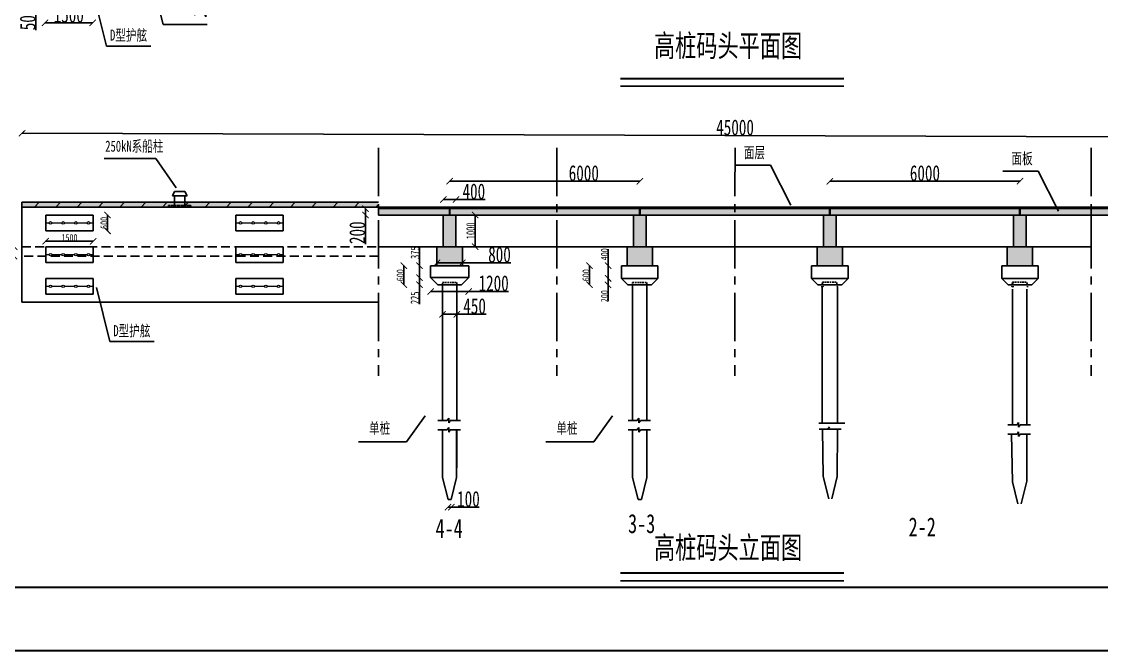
# Model space of a CAD drawing. Header units: millimetres. Extents: x 0 to 85187, y 0 to 59400.
# Drawn here: x 18598 to 52678, y 0 to 19840 of the extents above; entities that cross this region are included whole.
import ezdxf

# ---------------------------------------------------------------- set-up
doc = ezdxf.new("R2010")
doc.units = ezdxf.units.MM
doc.linetypes.add('CENTER2', pattern=[28.575, 19.05, -3.175, 3.175, -3.175])
doc.linetypes.add('DASHED', pattern=[19.05, 12.7, -6.35])
doc.layers.add('内部细线', color=7, linetype='Continuous', lineweight=13)
doc.layers.add('外框线', color=7, linetype='Continuous', lineweight=30)
for name, color, linetype in [('普通线', 7, 'Continuous'), ('标准', 7, 'Continuous'), ('标注', 7, 'Continuous'), ('虚线', 7, 'CENTER2'), ('虚线1', 7, 'DASHED')]:
    doc.layers.add(name, color=color, linetype=linetype)
doc.styles.get("Standard").update_dxf_attribs({"font": 'simfang.ttf', "width": 0.7, "height": 500})
doc.dimstyles.get("Standard").update_dxf_attribs({"dimtxt": 500, "dimasz": 200, "dimexe": 0.18, "dimexo": 0.0625, "dimgap": 1, "dimtad": 1, "dimdec": 0, "dimzin": 0, "dimdsep": 46, "dimtxsty": 'Standard', "dimblk": 'ARCHTICK', "dimcen": 0.09, "dimdle": 1, "dimse1": 1, "dimse2": 1, "dimadec": 0, "dimazin": 0, "dimtfac": 1, "dimtdec": 0, "dimtofl": 0, "dimtmove": 0, "dimatfit": 3, "dimldrblk": 'ARCHTICK', "dimfxl": 1, "dimtolj": 1, "dimtzin": 0, "dimarcsym": 1})
pattern_1 = [(50, (20.67, -2210.72), (546.554, -47.8173), [57.15, -628.65]), (355, (20.7, -2210.7), (-105.7303, 573.1705), [45.72, -502.9218]), (100.4514, (66.2, -2214.7), (440.8237, 525.3533), [48.57, -534.2707]), (46.1842, (20.7, -2058.3), (813.237, -126.127), [85.725, -942.975]), (96.6356, (88.44, -2068.8), (712.212, 742.278), [72.855, -801.407]), (351.1842, (20.7, -2058.3), (712.212, 742.278), [68.58, -754.379]), (21, (96.87, -2096.42), (454.8432, -306.7956), [57.15, -628.65]), (326, (96.9, -2096.4), (185.406, 552.564), [45.72, -502.92]), (71.4514, (134.8, -2122), (640.2493, 245.7683), [48.57, -534.27]), (37.5, (20.67, -2210.72), (9.2658, 253.6651), [0, -496.824, 0, -510.54, 0, -504.825]), (7.5, (20.67, -2210.72), (200.459, 300.5417), [0, -291.084, 0, -485.394, 0, -192.405]), (327.5, (-149.25, -2210.72), (406.7718, -17.18623), [0, -190.5, 0, -594.36, 0, -788.67]), (317.5, (-225.45, -2210.72), (444.3875, 76.2795), [0, -247.65, 0, -394.716, 0, -560.07])]

# ---------------------------------------------------------------- blocks, each defined once
blk = doc.blocks.new('_ArchTick')
at = {"color": 0, "linetype": 'ByBlock', "const_width": 0.15}
blk.add_lwpolyline([(-0.5, -0.5), (0.5, 0.5)], dxfattribs=at)
blk = doc.blocks.new('*D54')
at = {"layer": 'Defpoints', "color": 0, "transparency": 16777216}
for p in [(19337, 20981), (19047, 20481), (19337, 20481)]:
    blk.add_point(p, dxfattribs=at)
at = {"layer": '标准', "color": 0, "lineweight": -2, "transparency": 16777216}
for p, q in [((19047, 20982), (19047, 20481)), ((19047, 20481), (19047, 19567))]:
    blk.add_line(p, q, dxfattribs=at)
at = {"layer": '标准', "color": 0, "lineweight": -2, "transparency": 16777216, "xscale": 200, "yscale": 200, "zscale": 200}
for p, rotation in [((19047, 20981), 90), ((19047, 20481), 270)]:
    blk.add_blockref('_ArchTick', p, dxfattribs=dict(at, rotation=rotation))
at = {"layer": '标准', "color": 0, "transparency": 16777216, "insert": (18793, 19924), "char_height": 500, "attachment_point": 5, "rotation": 90}
blk.add_mtext('\\A1;500', dxfattribs=at)
blk = doc.blocks.new('*D55')
at = {"layer": 'Defpoints', "color": 0, "transparency": 16777216}
for p in [(19337, 20481), (20837, 20481), (20837, 19800)]:
    blk.add_point(p, dxfattribs=at)
at = {"layer": '标准', "color": 0, "lineweight": -2, "transparency": 16777216}
blk.add_line((19336, 19800), (20838, 19800), dxfattribs=at)
at = {"layer": '标准', "color": 0, "lineweight": -2, "transparency": 16777216, "xscale": 200, "yscale": 200, "zscale": 200, "rotation": 180}
blk.add_blockref('_ArchTick', (19337, 19800), dxfattribs=at)
at = {"layer": '标准', "color": 0, "lineweight": -2, "transparency": 16777216, "xscale": 200, "yscale": 200, "zscale": 200}
blk.add_blockref('_ArchTick', (20837, 19800), dxfattribs=at)
at = {"layer": '标准', "color": 0, "transparency": 16777216, "insert": (20087, 20054), "char_height": 500, "attachment_point": 5}
blk.add_mtext('\\A1;1500', dxfattribs=at)
blk = doc.blocks.new('*D73')
at = {"layer": 'Defpoints', "color": 0, "transparency": 16777216}
for p in [(17756, 13988), (18608, 14138), (18608, 13988)]:
    blk.add_point(p, dxfattribs=at)
at = {"layer": '标准', "color": 0, "lineweight": -2, "transparency": 16777216}
for p, q in [((17756, 14138), (17756, 15024)), ((17756, 13988), (17756, 14139))]:
    blk.add_line(p, q, dxfattribs=at)
at = {"layer": '标准', "color": 0, "lineweight": -2, "transparency": 16777216, "xscale": 200, "yscale": 200, "zscale": 200}
for p, rotation in [((17756, 14138), 90), ((17756, 13988), 270)]:
    blk.add_blockref('_ArchTick', p, dxfattribs=dict(at, rotation=rotation))
at = {"layer": '标准', "color": 0, "transparency": 16777216, "insert": (17502, 14681), "char_height": 500, "attachment_point": 5, "rotation": 90}
blk.add_mtext('\\A1;150', dxfattribs=at)
blk = doc.blocks.new('*D74')
at = {"layer": 'Defpoints', "color": 0, "transparency": 16777216}
for p in [(18608, 13988), (17756, 10988), (18608, 10988)]:
    blk.add_point(p, dxfattribs=at)
at = {"layer": '标准', "color": 0, "lineweight": -2, "transparency": 16777216}
blk.add_line((17756, 13989), (17756, 10987), dxfattribs=at)
at = {"layer": '标准', "color": 0, "lineweight": -2, "transparency": 16777216, "xscale": 200, "yscale": 200, "zscale": 200}
for p, rotation in [((17756, 13988), 90), ((17756, 10988), 270)]:
    blk.add_blockref('_ArchTick', p, dxfattribs=dict(at, rotation=rotation))
at = {"layer": '标准', "color": 0, "transparency": 16777216, "insert": (17502, 12488), "char_height": 500, "attachment_point": 5, "rotation": 90}
blk.add_mtext('\\A1;3000', dxfattribs=at)
blk = doc.blocks.new('*D75')
at = {"layer": 'Defpoints', "color": 0, "transparency": 16777216}
for p in [(18608, 12738), (18362, 12438), (18608, 12438)]:
    blk.add_point(p, dxfattribs=at)
at = {"layer": '标准', "color": 0, "lineweight": -2, "transparency": 16777216}
for p, q in [((18362, 12739), (18362, 12438)), ((18362, 12438), (18362, 11524))]:
    blk.add_line(p, q, dxfattribs=at)
at = {"layer": '标准', "color": 0, "lineweight": -2, "transparency": 16777216, "xscale": 200, "yscale": 200, "zscale": 200}
for p, rotation in [((18362, 12738), 90), ((18362, 12438), 270)]:
    blk.add_blockref('_ArchTick', p, dxfattribs=dict(at, rotation=rotation))
at = {"layer": '标准', "color": 0, "transparency": 16777216, "insert": (18108, 11881), "char_height": 500, "attachment_point": 5, "rotation": 90}
blk.add_mtext('\\A1;300', dxfattribs=at)
blk = doc.blocks.new('*D76')
at = {"layer": 'Defpoints', "color": 0, "transparency": 16777216}
for p in [(19358, 13738), (19358, 13238), (21309, 13238)]:
    blk.add_point(p, dxfattribs=at)
at = {"layer": '标准', "color": 0, "lineweight": -2, "transparency": 16777216}
blk.add_line((21309, 13739), (21309, 13237), dxfattribs=at)
at = {"layer": '标准', "color": 0, "lineweight": -2, "transparency": 16777216, "xscale": 200, "yscale": 200, "zscale": 200}
for p, rotation in [((21309, 13738), 90), ((21309, 13238), 270)]:
    blk.add_blockref('_ArchTick', p, dxfattribs=dict(at, rotation=rotation))
at = {"layer": '标准', "color": 0, "transparency": 16777216, "insert": (21195, 13488), "char_height": 500, "attachment_point": 5, "rotation": 90}
blk.add_mtext('\\A1;{\\H0.44444x;500}', dxfattribs=at)
blk = doc.blocks.new('*D77')
at = {"layer": 'Defpoints', "color": 0, "transparency": 16777216}
for p in [(19358, 13238), (20858, 13238), (20858, 12909)]:
    blk.add_point(p, dxfattribs=at)
at = {"layer": '标准', "color": 0, "lineweight": -2, "transparency": 16777216}
blk.add_line((19357, 12909), (20859, 12909), dxfattribs=at)
at = {"layer": '标准', "color": 0, "lineweight": -2, "transparency": 16777216, "xscale": 200, "yscale": 200, "zscale": 200, "rotation": 180}
blk.add_blockref('_ArchTick', (19358, 12909), dxfattribs=at)
at = {"layer": '标准', "color": 0, "lineweight": -2, "transparency": 16777216, "xscale": 200, "yscale": 200, "zscale": 200}
blk.add_blockref('_ArchTick', (20858, 12909), dxfattribs=at)
at = {"layer": '标准', "color": 0, "transparency": 16777216, "insert": (20108, 13023), "char_height": 500, "attachment_point": 5}
blk.add_mtext('\\A1;{\\H0.44444x;1500}', dxfattribs=at)
blk = doc.blocks.new('*D78')
at = {"layer": 'Defpoints', "color": 0, "transparency": 16777216}
for p in [(38108, 14801), (32108, 13738), (38108, 13738)]:
    blk.add_point(p, dxfattribs=at)
at = {"layer": '标准', "color": 0, "lineweight": -2, "transparency": 16777216}
blk.add_line((32107, 14801), (38109, 14801), dxfattribs=at)
at = {"layer": '标准', "color": 0, "lineweight": -2, "transparency": 16777216, "xscale": 200, "yscale": 200, "zscale": 200, "rotation": 180}
blk.add_blockref('_ArchTick', (32108, 14801), dxfattribs=at)
at = {"layer": '标准', "color": 0, "lineweight": -2, "transparency": 16777216, "xscale": 200, "yscale": 200, "zscale": 200}
blk.add_blockref('_ArchTick', (38108, 14801), dxfattribs=at)
at = {"layer": '标准', "color": 0, "transparency": 16777216, "insert": (36342, 15055), "char_height": 500, "attachment_point": 5}
blk.add_mtext('\\A1;6000', dxfattribs=at)
blk = doc.blocks.new('*D79')
at = {"layer": 'Defpoints', "color": 0, "transparency": 16777216}
for p in [(29448, 13738), (29858, 13938), (29858, 13738)]:
    blk.add_point(p, dxfattribs=at)
at = {"layer": '标准', "color": 0, "lineweight": -2, "transparency": 16777216}
for p, q in [((29448, 13939), (29448, 13738)), ((29448, 13738), (29448, 12820))]:
    blk.add_line(p, q, dxfattribs=at)
at = {"layer": '标准', "color": 0, "lineweight": -2, "transparency": 16777216, "xscale": 200, "yscale": 200, "zscale": 200}
for p, rotation in [((29448, 13938), 90), ((29448, 13738), 270)]:
    blk.add_blockref('_ArchTick', p, dxfattribs=dict(at, rotation=rotation))
at = {"layer": '标准', "color": 0, "transparency": 16777216, "insert": (29194, 13179), "char_height": 500, "attachment_point": 5, "rotation": 90}
blk.add_mtext('\\A1;200', dxfattribs=at)
blk = doc.blocks.new('*D81')
at = {"layer": 'Defpoints', "color": 0, "transparency": 16777216}
for p in [(31908, 13738), (31908, 12738), (32916, 12738)]:
    blk.add_point(p, dxfattribs=at)
at = {"layer": '标准', "color": 0, "lineweight": -2, "transparency": 16777216}
blk.add_line((32916, 13739), (32916, 12737), dxfattribs=at)
at = {"layer": '标准', "color": 0, "lineweight": -2, "transparency": 16777216, "xscale": 200, "yscale": 200, "zscale": 200}
for p, rotation in [((32916, 13738), 90), ((32916, 12738), 270)]:
    blk.add_blockref('_ArchTick', p, dxfattribs=dict(at, rotation=rotation))
at = {"layer": '标准', "color": 0, "transparency": 16777216, "insert": (32774, 13238), "char_height": 500, "attachment_point": 5, "rotation": 90}
blk.add_mtext('\\A1;{\\H0.55556x;1000}', dxfattribs=at)
blk = doc.blocks.new('*D82')
at = {"layer": 'Defpoints', "color": 0, "transparency": 16777216}
for p in [(32308, 14224), (31908, 12738), (32308, 12738)]:
    blk.add_point(p, dxfattribs=at)
at = {"layer": '标准', "color": 0, "lineweight": -2, "transparency": 16777216}
for p, q in [((31907, 14224), (32308, 14224)), ((32308, 14224), (33234, 14224))]:
    blk.add_line(p, q, dxfattribs=at)
at = {"layer": '标准', "color": 0, "lineweight": -2, "transparency": 16777216, "xscale": 200, "yscale": 200, "zscale": 200, "rotation": 180}
blk.add_blockref('_ArchTick', (31908, 14224), dxfattribs=at)
at = {"layer": '标准', "color": 0, "lineweight": -2, "transparency": 16777216, "xscale": 200, "yscale": 200, "zscale": 200}
blk.add_blockref('_ArchTick', (32308, 14224), dxfattribs=at)
at = {"layer": '标准', "color": 0, "transparency": 16777216, "insert": (32871, 14478), "char_height": 500, "attachment_point": 5}
blk.add_mtext('\\A1;400', dxfattribs=at)
blk = doc.blocks.new('*D83')
at = {"layer": 'Defpoints', "color": 0, "transparency": 16777216}
for p in [(31708, 12138), (32508, 12232), (32508, 12138)]:
    blk.add_point(p, dxfattribs=at)
at = {"layer": '标准', "color": 0, "lineweight": -2, "transparency": 16777216}
for p, q in [((31707, 12232), (32508, 12232)), ((32508, 12232), (34042, 12232))]:
    blk.add_line(p, q, dxfattribs=at)
at = {"layer": '标准', "color": 0, "lineweight": -2, "transparency": 16777216, "xscale": 200, "yscale": 200, "zscale": 200, "rotation": 180}
blk.add_blockref('_ArchTick', (31708, 12232), dxfattribs=at)
at = {"layer": '标准', "color": 0, "lineweight": -2, "transparency": 16777216, "xscale": 200, "yscale": 200, "zscale": 200}
blk.add_blockref('_ArchTick', (32508, 12232), dxfattribs=at)
at = {"layer": '标准', "color": 0, "transparency": 16777216, "insert": (33681, 12486), "char_height": 500, "attachment_point": 5}
blk.add_mtext('\\A1;800', dxfattribs=at)
blk = doc.blocks.new('*D84')
at = {"layer": 'Defpoints', "color": 0, "transparency": 16777216}
for p in [(31508, 11763), (32708, 11763), (32708, 11327)]:
    blk.add_point(p, dxfattribs=at)
at = {"layer": '标准', "color": 0, "lineweight": -2, "transparency": 16777216}
for p, q in [((31507, 11327), (32708, 11327)), ((32708, 11327), (33967, 11327))]:
    blk.add_line(p, q, dxfattribs=at)
at = {"layer": '标准', "color": 0, "lineweight": -2, "transparency": 16777216, "xscale": 200, "yscale": 200, "zscale": 200, "rotation": 180}
blk.add_blockref('_ArchTick', (31508, 11327), dxfattribs=at)
at = {"layer": '标准', "color": 0, "lineweight": -2, "transparency": 16777216, "xscale": 200, "yscale": 200, "zscale": 200}
blk.add_blockref('_ArchTick', (32708, 11327), dxfattribs=at)
at = {"layer": '标准', "color": 0, "transparency": 16777216, "insert": (33496, 11581), "char_height": 500, "attachment_point": 5}
blk.add_mtext('\\A1;1200', dxfattribs=at)
blk = doc.blocks.new('*D85')
at = {"layer": 'Defpoints', "color": 0, "transparency": 16777216}
for p in [(31883, 11538), (32333, 11538), (32333, 10605)]:
    blk.add_point(p, dxfattribs=at)
at = {"layer": '标准', "color": 0, "lineweight": -2, "transparency": 16777216}
for p, q in [((31882, 10605), (32333, 10605)), ((32333, 10605), (33259, 10605))]:
    blk.add_line(p, q, dxfattribs=at)
at = {"layer": '标准', "color": 0, "lineweight": -2, "transparency": 16777216, "xscale": 200, "yscale": 200, "zscale": 200, "rotation": 180}
blk.add_blockref('_ArchTick', (31883, 10605), dxfattribs=at)
at = {"layer": '标准', "color": 0, "lineweight": -2, "transparency": 16777216, "xscale": 200, "yscale": 200, "zscale": 200}
blk.add_blockref('_ArchTick', (32333, 10605), dxfattribs=at)
at = {"layer": '标准', "color": 0, "transparency": 16777216, "insert": (32896, 10859), "char_height": 500, "attachment_point": 5}
blk.add_mtext('\\A1;450', dxfattribs=at)
blk = doc.blocks.new('*D86')
at = {"layer": 'Defpoints', "color": 0, "transparency": 16777216}
for p in [(32058, 4757), (32158, 4757), (32158, 4521)]:
    blk.add_point(p, dxfattribs=at)
at = {"layer": '标准', "color": 0, "lineweight": -2, "transparency": 16777216}
for p, q in [((32057, 4521), (32158, 4521)), ((32158, 4521), (33044, 4521))]:
    blk.add_line(p, q, dxfattribs=at)
at = {"layer": '标准', "color": 0, "lineweight": -2, "transparency": 16777216, "xscale": 200, "yscale": 200, "zscale": 200, "rotation": 180}
blk.add_blockref('_ArchTick', (32058, 4521), dxfattribs=at)
at = {"layer": '标准', "color": 0, "lineweight": -2, "transparency": 16777216, "xscale": 200, "yscale": 200, "zscale": 200}
blk.add_blockref('_ArchTick', (32158, 4521), dxfattribs=at)
at = {"layer": '标准', "color": 0, "transparency": 16777216, "insert": (32701, 4775), "char_height": 500, "attachment_point": 5}
blk.add_mtext('\\A1;100', dxfattribs=at)
blk = doc.blocks.new('*D87')
at = {"layer": 'Defpoints', "color": 0, "transparency": 16777216}
for p in [(50108, 14801), (44108, 12738), (50108, 12738)]:
    blk.add_point(p, dxfattribs=at)
at = {"layer": '标准', "color": 0, "lineweight": -2, "transparency": 16777216}
blk.add_line((44107, 14801), (50109, 14801), dxfattribs=at)
at = {"layer": '标准', "color": 0, "lineweight": -2, "transparency": 16777216, "xscale": 200, "yscale": 200, "zscale": 200, "rotation": 180}
blk.add_blockref('_ArchTick', (44108, 14801), dxfattribs=at)
at = {"layer": '标准', "color": 0, "lineweight": -2, "transparency": 16777216, "xscale": 200, "yscale": 200, "zscale": 200}
blk.add_blockref('_ArchTick', (50108, 14801), dxfattribs=at)
at = {"layer": '标准', "color": 0, "transparency": 16777216, "insert": (47108, 15055), "char_height": 500, "attachment_point": 5}
blk.add_mtext('\\A1;6000', dxfattribs=at)
blk = doc.blocks.new('*D92')
at = {"layer": 'Defpoints', "color": 0, "transparency": 16777216}
for p in [(31508, 12138), (31157, 11763), (31508, 11763)]:
    blk.add_point(p, dxfattribs=at)
at = {"layer": '标准', "color": 0, "lineweight": -2, "transparency": 16777216}
for p, q in [((31157, 12138), (31157, 12747)), ((31157, 11763), (31157, 12139))]:
    blk.add_line(p, q, dxfattribs=at)
at = {"layer": '标准', "color": 0, "lineweight": -2, "transparency": 16777216, "xscale": 200, "yscale": 200, "zscale": 200}
for p, rotation in [((31157, 12138), 90), ((31157, 11763), 270)]:
    blk.add_blockref('_ArchTick', p, dxfattribs=dict(at, rotation=rotation))
at = {"layer": '标准', "color": 0, "transparency": 16777216, "insert": (31016, 12550), "char_height": 500, "attachment_point": 5, "rotation": 90}
blk.add_mtext('\\A1;{\\H0.55556x;375}', dxfattribs=at)
blk = doc.blocks.new('*D93')
at = {"layer": 'Defpoints', "color": 0, "transparency": 16777216}
for p in [(31508, 11763), (31157, 11538), (31733, 11538)]:
    blk.add_point(p, dxfattribs=at)
at = {"layer": '标准', "color": 0, "lineweight": -2, "transparency": 16777216}
for p, q in [((31157, 11764), (31157, 11538)), ((31157, 11538), (31157, 10925))]:
    blk.add_line(p, q, dxfattribs=at)
at = {"layer": '标准', "color": 0, "lineweight": -2, "transparency": 16777216, "xscale": 200, "yscale": 200, "zscale": 200}
for p, rotation in [((31157, 11763), 90), ((31157, 11538), 270)]:
    blk.add_blockref('_ArchTick', p, dxfattribs=dict(at, rotation=rotation))
at = {"layer": '标准', "color": 0, "transparency": 16777216, "insert": (31016, 11124), "char_height": 500, "attachment_point": 5, "rotation": 90}
blk.add_mtext('\\A1;{\\H0.55556x;225}', dxfattribs=at)
blk = doc.blocks.new('*D94')
at = {"layer": 'Defpoints', "color": 0, "transparency": 16777216}
for p in [(31508, 12138), (30659, 11538), (31508, 11538)]:
    blk.add_point(p, dxfattribs=at)
at = {"layer": '标准', "color": 0, "lineweight": -2, "transparency": 16777216}
blk.add_line((30659, 12139), (30659, 11537), dxfattribs=at)
at = {"layer": '标准', "color": 0, "lineweight": -2, "transparency": 16777216, "xscale": 200, "yscale": 200, "zscale": 200}
for p, rotation in [((30659, 12138), 90), ((30659, 11538), 270)]:
    blk.add_blockref('_ArchTick', p, dxfattribs=dict(at, rotation=rotation))
at = {"layer": '标准', "color": 0, "transparency": 16777216, "insert": (30546, 11838), "char_height": 500, "attachment_point": 5, "rotation": 90}
blk.add_mtext('\\A1;{\\H0.44444x;600}', dxfattribs=at)
blk = doc.blocks.new('*D95')
at = {"layer": 'Defpoints', "color": 0, "transparency": 16777216}
for p in [(37533, 12138), (37107, 11738), (37533, 11738)]:
    blk.add_point(p, dxfattribs=at)
at = {"layer": '标准', "color": 0, "lineweight": -2, "transparency": 16777216}
for p, q in [((37107, 12138), (37107, 12661)), ((37107, 11738), (37107, 12139))]:
    blk.add_line(p, q, dxfattribs=at)
at = {"layer": '标准', "color": 0, "lineweight": -2, "transparency": 16777216, "xscale": 200, "yscale": 200, "zscale": 200}
for p, rotation in [((37107, 12138), 90), ((37107, 11738), 270)]:
    blk.add_blockref('_ArchTick', p, dxfattribs=dict(at, rotation=rotation))
at = {"layer": '标准', "color": 0, "transparency": 16777216, "insert": (36993, 12499), "char_height": 500, "attachment_point": 5, "rotation": 90}
blk.add_mtext('\\A1;{\\H0.44444x;400}', dxfattribs=at)
blk = doc.blocks.new('*D96')
at = {"layer": 'Defpoints', "color": 0, "transparency": 16777216}
for p in [(37533, 11738), (37107, 11537), (37533, 11537)]:
    blk.add_point(p, dxfattribs=at)
at = {"layer": '标准', "color": 0, "lineweight": -2, "transparency": 16777216}
for p, q in [((37107, 11739), (37107, 11537)), ((37107, 11537), (37107, 11017))]:
    blk.add_line(p, q, dxfattribs=at)
at = {"layer": '标准', "color": 0, "lineweight": -2, "transparency": 16777216, "xscale": 200, "yscale": 200, "zscale": 200}
for p, rotation in [((37107, 11738), 90), ((37107, 11537), 270)]:
    blk.add_blockref('_ArchTick', p, dxfattribs=dict(at, rotation=rotation))
at = {"layer": '标准', "color": 0, "transparency": 16777216, "insert": (36993, 11177), "char_height": 500, "attachment_point": 5, "rotation": 90}
blk.add_mtext('\\A1;{\\H0.44444x;200}', dxfattribs=at)
blk = doc.blocks.new('*D97')
at = {"layer": 'Defpoints', "color": 0, "transparency": 16777216}
for p in [(37533, 12138), (36523, 11538), (37533, 11538)]:
    blk.add_point(p, dxfattribs=at)
at = {"layer": '标准', "color": 0, "lineweight": -2, "transparency": 16777216}
blk.add_line((36523, 12139), (36523, 11537), dxfattribs=at)
at = {"layer": '标准', "color": 0, "lineweight": -2, "transparency": 16777216, "xscale": 200, "yscale": 200, "zscale": 200}
for p, rotation in [((36523, 12138), 90), ((36523, 11538), 270)]:
    blk.add_blockref('_ArchTick', p, dxfattribs=dict(at, rotation=rotation))
at = {"layer": '标准', "color": 0, "transparency": 16777216, "insert": (36410, 11838), "char_height": 500, "attachment_point": 5, "rotation": 90}
blk.add_mtext('\\A1;{\\H0.44444x;600}', dxfattribs=at)
blk = doc.blocks.new('*D99')
at = {"layer": 'Defpoints', "color": 0, "transparency": 16777216}
for p in [(63615, 16169), (18608, 14138), (63608, 13988)]:
    blk.add_point(p, dxfattribs=at)
at = {"layer": '标准', "color": 0, "lineweight": -2, "transparency": 16777216}
blk.add_line((18614, 16319), (63616, 16169), dxfattribs=at)
at = {"layer": '标准', "color": 0, "lineweight": -2, "transparency": 16777216, "xscale": 200, "yscale": 200, "zscale": 200}
for p, rotation in [((18615, 16319), 179.8090147756403), ((63615, 16169), 359.8090147756403)]:
    blk.add_blockref('_ArchTick', p, dxfattribs=dict(at, rotation=rotation))
at = {"layer": '标准', "color": 0, "transparency": 16777216, "insert": (41116, 16498), "char_height": 500, "attachment_point": 5, "rotation": 359.809}
blk.add_mtext('\\A1;45000', dxfattribs=at)
blk = doc.blocks.new('*D106')
at = {"layer": 'Defpoints', "color": 0, "transparency": 16777216}
for p in [(23587, 21981), (23587, 20981), (24409, 20981)]:
    blk.add_point(p, dxfattribs=at)
at = {"layer": '标准', "color": 0, "lineweight": -2, "transparency": 16777216}
for p, q in [((24409, 21982), (24409, 20981)), ((24409, 20981), (24409, 19991))]:
    blk.add_line(p, q, dxfattribs=at)
at = {"layer": '标准', "color": 0, "lineweight": -2, "transparency": 16777216, "xscale": 200, "yscale": 200, "zscale": 200}
for p, rotation in [((24409, 21981), 90), ((24409, 20981), 270)]:
    blk.add_blockref('_ArchTick', p, dxfattribs=dict(at, rotation=rotation))
at = {"layer": '标准', "color": 0, "transparency": 16777216, "insert": (24211, 20357), "char_height": 500, "attachment_point": 5, "rotation": 90}
blk.add_mtext('\\A1;{\\H0.77778x;1000}', dxfattribs=at)

msp = doc.modelspace()

# ---------------------------------------------------------------- hatches: boundary and pattern name
at = {"layer": '标准'}
h = msp.add_hatch(dxfattribs=at)
h.set_pattern_fill('ANSI31', color=256, scale=150)
h.set_pattern_definition([(45, (20.67, -8360.72), (-336.7596, 336.7596), [])])
h.paths.add_polyline_path([(29858.1, 14137.5), (18608.1, 14137.5), (18608.1, 13987.5), (21608.1, 13987.5), (23108.1, 13987.5), (28358.1, 13987.5), (29858.1, 13987.5)])
h = msp.add_hatch(dxfattribs=at)
h.set_pattern_fill('AR-CONC', color=256, scale=2)
h.set_pattern_definition([(50, (20.67, -8360.72), (364.3693, -31.8782), [38.1, -419.1]), (355, (20.67, -8360.72), (-70.487, 382.1137), [30.48, -335.281]), (100.4514, (51.04, -8363.38), (293.8825, 350.2355), [32.38, -356.1805]), (46.1842, (20.67, -8259.12), (542.158, -84.0847), [57.15, -628.65]), (96.6356, (65.85, -8266.13), (474.808, 494.852), [48.57, -534.271]), (351.1842, (20.7, -8259.1), (474.808, 494.852), [45.72, -502.9195]), (21, (71.47, -8284.52), (303.2288, -204.5304), [38.1, -419.1]), (326, (71.47, -8284.52), (123.604, 368.376), [30.48, -335.28]), (71.4514, (96.74, -8301.57), (426.833, 163.8455), [32.38, -356.18]), (37.5, (20.67, -8360.72), (6.1772, 169.1101), [0, -331.216, 0, -340.36, 0, -336.55]), (7.5, (20.67, -8360.72), (133.6393, 200.36115), [0, -194.056, 0, -323.596, 0, -128.27]), (327.5, (-92.61, -8360.72), (271.1812, -11.4575), [0, -127, 0, -396.24, 0, -525.78]), (317.5, (-143.4, -8360.72), (296.2584, 50.853), [0, -165.1, 0, -263.144, 0, -373.38])])
h.paths.add_polyline_path([(29858.1, 14137.5), (18608.1, 14137.5), (18608.1, 13987.5), (21608.1, 13987.5), (23108.1, 13987.5), (28358.1, 13987.5), (29858.1, 13987.5)])
h = msp.add_hatch(dxfattribs=at)
h.set_pattern_fill('AR-CONC', color=256, scale=3)
h.set_pattern_definition(pattern_1)
h.paths.add_polyline_path([(63608.1, 13987.5), (29858.1, 13987.5), (29858.1, 13737.5), (63608.1, 13737.5)])
h = msp.add_hatch(dxfattribs=at)
h.set_pattern_fill('AR-CONC', color=256, scale=3)
h.set_pattern_definition(pattern_1)
h.paths.add_polyline_path([(32308.1, 13737.5), (32118.1, 13737.5), (31908.1, 13737.5), (31908.1, 12737.5), (32308.1, 12737.5)])
h.paths.add_polyline_path([(32508.1, 12737.5), (31708.1, 12737.5), (31708.1, 12137.5), (32508.1, 12137.5)])
h.paths.add_polyline_path([(38308.1, 13737.5), (37908.1, 13737.5), (37908.1, 12737.5), (38108.1, 12737.5), (38308.1, 12737.5)])
h.paths.add_polyline_path([(38508.1, 12737.5), (38108.1, 12737.5), (37708.1, 12737.5), (37708.1, 12137.5), (38508.1, 12137.5)])
h.paths.add_polyline_path([(44308.1, 13737.5), (43908.1, 13737.5), (43908.1, 12737.5), (44108.1, 12737.5), (44308.1, 12737.5)])
h.paths.add_polyline_path([(44508.1, 12737.5), (44108.1, 12737.5), (43708.1, 12737.5), (43708.1, 12137.5), (44508.1, 12137.5)])
h.paths.add_polyline_path([(50308.1, 13737.5), (49908.1, 13737.5), (49908.1, 12737.5), (50108.1, 12737.5), (50308.1, 12737.5)])
h.paths.add_polyline_path([(50508.1, 12737.5), (49708.1, 12737.5), (49708.1, 12137.5), (50108.1, 12137.5), (50508.1, 12137.5)])
h.paths.add_polyline_path([(53908.1, 13737.5), (53108.1, 13737.5), (53308.1, 12137.5), (53708.1, 12137.5)])
h.paths.add_polyline_path([(58208.1, 13737.5), (57408.1, 13737.5), (57608.1, 12137.5), (58008.1, 12137.5)])
h.paths.add_polyline_path([(62508.1, 13737.5), (62108.1, 13737.5), (61708.1, 13737.5), (61908.1, 12137.5), (62308.1, 12137.5)])

# ---------------------------------------------------------------- linework, layer by layer
at = {"lineweight": 30}
for p, q in [((37498.3, 18048.5), (44550.7, 18048.5)), ((37498.3, 2446.3), (44550.7, 2446.3))]:
    msp.add_line(p, q, dxfattribs=at)
at = {"lineweight": 25}
for p, q in [((37498.3, 17802.2), (44550.7, 17802.2)), ((37498.3, 2200), (44550.7, 2200))]:
    msp.add_line(p, q, dxfattribs=at)
at = {"layer": '内部细线', "ltscale": 10}
for p, q in [((19358.1, 13487.5), (19468.1, 13487.5)), ((19548.1, 13487.5), (19868.1, 13487.5)), ((19948.1, 13487.5), (20268.1, 13487.5)), ((20348.1, 13487.5), (20668.1, 13487.5)), ((20748.1, 13487.5), (20858.1, 13487.5)), ((25358.1, 13487.5), (25468.1, 13487.5)), ((25548.1, 13487.5), (25868.1, 13487.5)), ((25948.1, 13487.5), (26268.1, 13487.5)), ((26348.1, 13487.5), (26668.1, 13487.5)), ((26748.1, 13487.5), (26858.1, 13487.5)), ((19358.1, 12487.5), (19468.1, 12487.5)), ((19548.1, 12487.5), (19868.1, 12487.5)), ((19948.1, 12487.5), (20268.1, 12487.5)), ((20348.1, 12487.5), (20668.1, 12487.5)), ((20748.1, 12487.5), (20858.1, 12487.5)), ((25358.1, 12487.5), (25468.1, 12487.5)), ((25548.1, 12487.5), (25868.1, 12487.5)), ((25948.1, 12487.5), (26268.1, 12487.5)), ((26348.1, 12487.5), (26668.1, 12487.5)), ((26748.1, 12487.5), (26858.1, 12487.5)), ((19358.1, 11487.5), (19468.1, 11487.5)), ((19548.1, 11487.5), (19868.1, 11487.5)), ((19948.1, 11487.5), (20268.1, 11487.5)), ((20348.1, 11487.5), (20668.1, 11487.5)), ((20748.1, 11487.5), (20858.1, 11487.5)), ((25358.1, 11487.5), (25468.1, 11487.5)), ((25548.1, 11487.5), (25868.1, 11487.5)), ((25948.1, 11487.5), (26268.1, 11487.5)), ((26348.1, 11487.5), (26668.1, 11487.5)), ((26748.1, 11487.5), (26858.1, 11487.5))]:
    msp.add_line(p, q, dxfattribs=at)
for centre in [(19508.1, 13487.5), (19908.1, 13487.5), (20308.1, 13487.5), (20708.1, 13487.5), (25508.1, 13487.5), (25908.1, 13487.5), (26308.1, 13487.5), (26708.1, 13487.5), (19508.1, 12487.5), (19908.1, 12487.5), (20308.1, 12487.5), (20708.1, 12487.5), (25508.1, 12487.5), (25908.1, 12487.5), (26308.1, 12487.5), (26708.1, 12487.5), (19508.1, 11487.5), (19908.1, 11487.5), (20308.1, 11487.5), (20708.1, 11487.5), (25508.1, 11487.5), (25908.1, 11487.5), (26308.1, 11487.5), (26708.1, 11487.5)]:
    msp.add_circle(centre, 40, dxfattribs=at)
at = {"layer": '外框线'}
for p, q in [((2000, 2000), (82000, 2000)), ((0, 0), (84000, 0)), ((0, 0), (84000, 0))]:
    msp.add_line(p, q, dxfattribs=at)
at = {"layer": '普通线'}
for p, q in [((31883.1, 11537.5), (31883.1, 7257.4)), ((32333.1, 11537.5), (32333.1, 7257.4)), ((37883.1, 11537.5), (37883.1, 7257.4)), ((38333.1, 11537.5), (38333.1, 7257.4)), ((43868, 11454.1), (43868, 7174)), ((44349.5, 11473.6), (44349.5, 7193.4)), ((49869.8, 11400.6), (49869.8, 7120.5)), ((50319.8, 11400.6), (50319.8, 7120.5)), ((31737.6, 7257.4), (32028.7, 7257.4)), ((32028.7, 7257.4), (32078.7, 7332.2)), ((32078.7, 7332.2), (32078.7, 7182.2)), ((32128.7, 7257.6), (32078.7, 7182.2)), ((32128.5, 7257.4), (32448.8, 7257.4)), ((37737.6, 7257.4), (38028.7, 7257.4)), ((38028.7, 7257.4), (38078.7, 7332.2)), ((38078.7, 7332.2), (38078.7, 7182.2)), ((38128.7, 7257.6), (38078.7, 7182.2)), ((38128.5, 7257.4), (38448.8, 7257.4)), ((43757.8, 7174), (44159.1, 7174)), ((44159.1, 7174), (44579.2, 7174)), ((50015.4, 7120.5), (50065.4, 7195.3)), ((50065.4, 7195.3), (50065.4, 7045.3)), ((31737.6, 6957.4), (32028.7, 6957.4)), ((31858.7, 6957.4), (32028.7, 6957.4)), ((31883.1, 6957.4), (31883.1, 5757.4)), ((32028.7, 6957.4), (32078.7, 7032.2)), ((32028.7, 6957.4), (32078.7, 7032.2)), ((32078.7, 7032.2), (32078.7, 6882.2)), ((32078.7, 7032.2), (32078.7, 6882.2)), ((32128.7, 6957.6), (32078.7, 6882.2)), ((32128.7, 6957.6), (32078.7, 6882.2)), ((32128.5, 6957.4), (32308.7, 6957.4)), ((32128.5, 6957.4), (32448.8, 6957.4)), ((32333.1, 6957.4), (32333.1, 5757.4)), ((37737.6, 6957.4), (38028.7, 6957.4)), ((37858.7, 6957.4), (38028.7, 6957.4)), ((37883.1, 6957.4), (37883.1, 5757.4)), ((38028.7, 6957.4), (38078.7, 7032.2)), ((38028.7, 6957.4), (38078.7, 7032.2)), ((38078.7, 7032.2), (38078.7, 6882.2)), ((38078.7, 7032.2), (38078.7, 6882.2)), ((38128.7, 6957.6), (38078.7, 6882.2)), ((38128.7, 6957.6), (38078.7, 6882.2)), ((38128.5, 6957.4), (38308.7, 6957.4)), ((38128.5, 6957.4), (38448.8, 6957.4)), ((38333.1, 6957.4), (38333.1, 5757.4)), ((43768.1, 6983.3), (44163, 6983.3)), ((44041.9, 6983.3), (44091.8, 7058.1)), ((44141.7, 6983.3), (44462, 6983.3)), ((49724.3, 7120.5), (50015.4, 7120.5)), ((49724.3, 6820.5), (50015.4, 6820.5)), ((49845.4, 6820.5), (50015.4, 6820.5)), ((50015.4, 6820.5), (50065.4, 6895.3)), ((50015.4, 6820.5), (50065.4, 6895.3)), ((50115.4, 7120.7), (50065.4, 7045.3)), ((50065.4, 6895.3), (50065.4, 6745.3)), ((50065.4, 6895.3), (50065.4, 6745.3)), ((50115.4, 6820.7), (50065.4, 6745.3)), ((50115.4, 6820.7), (50065.4, 6745.3)), ((50115.3, 7120.5), (50435.5, 7120.5)), ((50115.3, 6820.5), (50295.4, 6820.5)), ((50115.3, 6820.5), (50435.5, 6820.5))]:
    msp.add_line(p, q, dxfattribs=at)
at = {"layer": '标准'}
for p, q in [((29858.1, 15857.9), (29858.1, 15857.9)), ((23427.4, 14481.5), (23355.4, 14337.5)), ((23427.4, 14337.5), (23355.4, 14337.5)), ((23747.4, 14481.5), (23427.4, 14481.5)), ((23427.4, 14137.5), (23427.4, 14337.5)), ((23427.4, 14337.5), (23747.4, 14337.5)), ((23819.4, 14337.5), (23747.4, 14481.5)), ((23747.4, 14337.5), (23747.4, 14137.5)), ((23747.4, 14337.5), (23819.4, 14337.5)), ((18608.1, 14137.5), (18608.1, 13987.5)), ((18608.1, 14137.5), (29858.1, 14137.5)), ((18608.1, 13987.5), (18608.1, 10987.5)), ((18608.1, 13987.5), (29858.1, 13987.5)), ((29858.1, 13987.5), (41108.1, 13987.5)), ((41108.1, 13987.5), (52358.1, 13987.5)), ((52358.1, 13987.5), (52358.1, 13937.5)), ((52358.1, 13987.5), (63608.1, 13987.5)), ((19358.1, 13487.5), (19358.1, 13737.5)), ((19358.1, 13737.5), (20858.1, 13737.5)), ((19358.1, 13237.5), (19358.1, 13737.5)), ((20858.1, 13737.5), (20858.1, 13237.5)), ((25358.1, 13737.5), (25358.1, 13237.5)), ((26858.1, 13737.5), (25358.1, 13737.5)), ((26858.1, 13237.5), (26858.1, 13737.5)), ((29858.1, 13737.5), (29858.1, 13937.5)), ((29858.1, 13937.5), (32118.1, 13937.5)), ((31908.1, 13737.5), (29858.1, 13737.5)), ((31908.1, 12737.5), (31908.1, 13737.5)), ((31908.1, 13737.5), (32118.1, 13737.5)), ((32098.1, 13937.5), (32098.1, 13867.5)), ((32098.1, 13867.5), (32098.1, 13807.5)), ((32098.1, 13737.5), (32098.1, 13807.5)), ((32098.1, 13737.5), (32118.1, 13737.5)), ((32118.1, 13867.5), (32118.1, 13937.5)), ((32118.1, 13937.5), (41108.1, 13937.5)), ((32118.1, 13867.5), (32118.1, 13807.5)), ((32118.1, 13807.5), (32118.1, 13737.5)), ((32118.1, 13737.5), (32308.1, 13737.5)), ((32308.1, 13737.5), (32308.1, 12737.5)), ((32308.1, 13737.5), (41108.1, 13737.5)), ((37908.1, 12737.5), (37908.1, 13737.5)), ((37908.1, 13737.5), (38308.1, 13737.5)), ((38098.1, 13937.5), (38098.1, 13867.5)), ((38098.1, 13867.5), (38098.1, 13807.5)), ((38098.1, 13737.5), (38098.1, 13807.5)), ((38118.1, 13867.5), (38118.1, 13937.5)), ((38118.1, 13867.5), (38118.1, 13807.5)), ((38118.1, 13807.5), (38118.1, 13737.5)), ((38308.1, 12737.5), (38308.1, 13737.5)), ((52358.1, 13937.5), (41108.1, 13937.5)), ((41108.1, 13737.5), (52358.1, 13737.5)), ((43908.1, 12737.5), (43908.1, 13737.5)), ((43908.1, 13737.5), (44308.1, 13737.5)), ((44098.1, 13937.5), (44098.1, 13867.5)), ((44098.1, 13867.5), (44098.1, 13807.5)), ((44098.1, 13737.5), (44098.1, 13807.5)), ((44118.1, 13867.5), (44118.1, 13937.5)), ((44118.1, 13867.5), (44118.1, 13807.5)), ((44118.1, 13807.5), (44118.1, 13737.5)), ((44308.1, 12737.5), (44308.1, 13737.5)), ((49908.1, 12737.5), (49908.1, 13737.5)), ((49908.1, 13737.5), (50308.1, 13737.5)), ((50098.1, 13937.5), (50098.1, 13867.5)), ((50098.1, 13867.5), (50098.1, 13807.5)), ((50098.1, 13737.5), (50098.1, 13807.5)), ((50118.1, 13867.5), (50118.1, 13937.5)), ((50118.1, 13867.5), (50118.1, 13807.5)), ((50118.1, 13807.5), (50118.1, 13737.5)), ((50308.1, 12737.5), (50308.1, 13737.5)), ((52358.1, 13737.5), (52358.1, 13937.5)), ((63608.1, 13937.5), (52358.1, 13937.5)), ((52358.1, 13937.5), (52358.1, 13737.5)), ((52358.1, 12737.5), (52358.1, 13737.5)), ((52358.1, 13737.5), (63608.1, 13737.5)), ((20858.1, 13237.5), (19358.1, 13237.5)), ((25358.1, 13237.5), (26858.1, 13237.5)), ((19358.1, 12737.5), (20858.1, 12737.5)), ((19358.1, 12237.5), (19358.1, 12737.5)), ((20858.1, 12737.5), (20858.1, 12237.5)), ((25358.1, 12737.5), (25358.1, 12237.5)), ((26858.1, 12737.5), (25358.1, 12737.5)), ((26858.1, 12237.5), (26858.1, 12737.5)), ((29858.1, 12737.5), (41108.1, 12737.5)), ((31708.1, 12137.5), (31708.1, 12737.5)), ((31708.1, 12737.5), (31908.1, 12737.5)), ((32508.1, 12137.5), (32508.1, 12737.5)), ((38108.1, 12737.5), (37708.1, 12737.5)), ((37708.1, 12137.5), (37708.1, 12737.5)), ((38108.1, 12737.5), (37908.1, 12737.5)), ((41108.1, 12737.5), (38108.1, 12737.5)), ((38108.1, 12737.5), (38508.1, 12737.5)), ((38108.1, 12737.5), (44108.1, 12737.5)), ((38508.1, 12737.5), (38508.1, 12137.5)), ((41108.1, 12737.5), (52358.1, 12737.5)), ((44108.1, 12737.5), (43708.1, 12737.5)), ((43708.1, 12737.5), (43708.1, 12137.5)), ((44108.1, 12737.5), (43908.1, 12737.5)), ((44108.1, 12737.5), (44308.1, 12737.5)), ((44108.1, 12737.5), (50108.1, 12737.5)), ((44508.1, 12137.5), (44508.1, 12737.5)), ((49708.1, 12737.5), (49708.1, 12137.5)), ((50508.1, 12137.5), (50508.1, 12737.5)), ((29858.1, 12437.5), (29858.1, 12137.5)), ((20858.1, 12237.5), (19358.1, 12237.5)), ((25358.1, 12237.5), (26858.1, 12237.5)), ((31508.1, 12137.5), (31508.1, 11762.5)), ((31508.1, 12137.5), (32708.1, 12137.5)), ((32708.1, 12137.5), (32708.1, 11762.5)), ((38108.1, 12137.5), (37533.1, 12137.5)), ((37533.1, 12137.5), (37533.1, 11737.5)), ((38508.1, 12137.5), (37708.1, 12137.5)), ((38108.1, 12137.5), (38683.1, 12137.5)), ((38683.1, 12137.5), (38683.1, 11737.5)), ((44108.1, 12137.5), (43533.1, 12137.5)), ((43533.1, 12137.5), (43533.1, 11737.5)), ((43708.1, 12137.5), (44508.1, 12137.5)), ((44108.1, 12137.5), (44683.1, 12137.5)), ((44683.1, 12137.5), (44683.1, 11737.5)), ((50108.1, 12137.5), (49533.1, 12137.5)), ((49533.1, 12137.5), (49533.1, 11737.5)), ((49708.1, 12137.5), (50508.1, 12137.5)), ((50108.1, 12137.5), (50683.1, 12137.5)), ((50683.1, 12137.5), (50683.1, 11737.5)), ((20858.1, 11737.5), (19358.1, 11737.5)), ((19358.1, 11737.5), (19358.1, 11237.5)), ((20858.1, 11237.5), (20858.1, 11737.5)), ((25358.1, 11737.5), (26858.1, 11737.5)), ((25358.1, 11237.5), (25358.1, 11737.5)), ((26858.1, 11737.5), (26858.1, 11237.5)), ((31733.1, 11537.5), (31508.1, 11762.5)), ((31508.1, 11762.5), (32708.1, 11762.5)), ((32483.1, 11537.5), (32708.1, 11762.5)), ((37733.1, 11537.5), (37533.1, 11737.5)), ((37533.1, 11737.5), (38683.1, 11737.5)), ((38683.1, 11737.5), (38483.1, 11537.5)), ((43733.1, 11537.5), (43533.1, 11737.5)), ((43533.1, 11737.5), (44683.1, 11737.5)), ((44683.1, 11737.5), (44483.1, 11537.5)), ((49733.1, 11537.5), (49533.1, 11737.5)), ((49533.1, 11737.5), (50683.1, 11737.5)), ((50683.1, 11737.5), (50483.1, 11537.5)), ((31733.1, 11537.5), (32483.1, 11537.5)), ((37733.1, 11537.5), (38483.1, 11537.5)), ((43733.1, 11537.5), (44483.1, 11537.5)), ((43733.1, 11537.5), (43883.1, 11537.5)), ((49733.1, 11537.5), (50483.1, 11537.5)), ((49733.1, 11537.5), (49883.1, 11537.5)), ((18608.1, 10987.5), (29858.1, 10987.5)), ((19358.1, 11237.5), (20858.1, 11237.5)), ((26858.1, 11237.5), (25358.1, 11237.5)), ((31883.1, 6957.4), (31883.1, 5457.4)), ((32327.3, 6957.4), (32327.3, 5457.4)), ((37883.1, 6957.4), (37883.1, 5457.4)), ((38327.3, 6957.4), (38327.3, 5457.4)), ((43871.9, 6983.3), (43896.3, 5483.3)), ((44346.3, 6983.3), (44340.4, 5483.3)), ((49845.4, 6820.5), (49869.8, 5320.5)), ((50319.8, 6820.5), (50319.8, 5344.7)), ((32058.1, 4757.4), (32158.1, 4757.4)), ((38058.1, 4757.4), (38158.1, 4757.4))]:
    msp.add_line(p, q, dxfattribs=at)
at = {"layer": '标准', "ltscale": 15}
for p, q in [((32058.1, 4757.4), (31883.1, 5457.4)), ((32327.3, 5457.4), (32158.1, 4757.4)), ((38058.1, 4757.4), (37883.1, 5457.4)), ((38327.3, 5457.4), (38158.1, 4757.4)), ((44071.3, 4783.3), (43896.3, 5483.3)), ((44340.4, 5483.3), (44171.3, 4783.3)), ((50044.8, 4620.5), (49869.8, 5320.5)), ((50319.8, 5344.7), (50144.8, 4620.5))]:
    msp.add_line(p, q, dxfattribs=at)
at = {"layer": '标注', "ltscale": 15}
for p, q in [((22680.9, 21276.4), (23062.8, 19748)), ((20855.5, 20773.7), (21281.2, 19069.8)), ((23062.8, 19748), (24454.5, 19748)), ((21281.2, 19069.8), (22672.8, 19069.8)), ((22831.1, 15516), (21206.5, 15516)), ((23474.4, 14593.3), (22831.1, 15516)), ((42233.5, 15312.7), (41119.7, 15312.7)), ((42876.8, 14043.4), (42233.5, 15312.7)), ((50679.9, 15124.6), (49566, 15124.6)), ((51323.1, 13855.3), (50679.9, 15124.6)), ((20960.6, 11445.5), (21386.3, 9741.7)), ((21386.3, 9741.7), (22777.9, 9741.7)), ((31339.8, 7402), (30744.4, 6582.7)), ((37252.5, 7402), (36657.2, 6582.7)), ((30744.4, 6582.7), (29232, 6582.7)), ((36657.2, 6582.7), (35144.8, 6582.7))]:
    msp.add_line(p, q, dxfattribs=at)
at = {"layer": '虚线', "ltscale": 80}
for p, q in [((29858.1, 15857.9), (29858.1, 8660.3)), ((35486.6, 15857.9), (35486.6, 8660.3)), ((41115, 15857.9), (41108.1, 8660.3)), ((52358.1, 15857.9), (52358.1, 8660.3))]:
    msp.add_line(p, q, dxfattribs=at)
at = {"layer": '虚线'}
msp.add_line((18608.1, 13987.5), (18608.1, 13487.5), dxfattribs=at)
at = {"layer": '虚线1', "ltscale": 2}
for p, q in [((23237.4, 14037.5), (23237.4, 13987.5)), ((23237.4, 14037.5), (23937.4, 14037.5)), ((23427.4, 14137.5), (23427.4, 14037.5)), ((23747.4, 14137.5), (23747.4, 14037.5)), ((23937.4, 14037.5), (23937.4, 13987.5))]:
    msp.add_line(p, q, dxfattribs=at)
at = {"layer": '虚线1', "ltscale": 22}
for p, q in [((18608.1, 12737.5), (29858.1, 12737.5)), ((29858.1, 12437.5), (18608.1, 12437.5))]:
    msp.add_line(p, q, dxfattribs=at)
at = {"layer": '虚线1', "ltscale": 2.5}
for p, q in [((31883.1, 11462.5), (31883.1, 11612.5)), ((32333.1, 11612.5), (32333.1, 11462.5)), ((37883.1, 11537.5), (37883.1, 11612.5)), ((38333.1, 11612.5), (38333.1, 11537.5)), ((43853.8, 11464.4), (43873.3, 11613.2)), ((43892.9, 11464.4), (43873.3, 11613.2)), ((44347, 11463.2), (44323.3, 11613.2)), ((49853.8, 11464.4), (49873.3, 11613.2)), ((49892.9, 11464.4), (49873.3, 11613.2)), ((50347, 11463.2), (50323.3, 11613.2))]:
    msp.add_line(p, q, dxfattribs=at)
at = {"layer": '虚线1', "ltscale": 4}
for p, q in [((31883.1, 11612.5), (32333.1, 11612.5)), ((37883.1, 11612.5), (38333.1, 11612.5)), ((43873.3, 11613.2), (44323.3, 11613.2)), ((49873.3, 11613.2), (50323.3, 11613.2))]:
    msp.add_line(p, q, dxfattribs=at)

# ---------------------------------------------------------------- texts
at = {"lineweight": 30, "char_height": 700, "attachment_point": 1}
for s, insert in [('{\\fFangSong|b1|i0|c134|p49;高桩码头平面图}', (38556.1, 19429.9)), ('{\\fFangSong|b1|i0|c134|p49;高桩码头立面图}', (38556.1, 3593.6))]:
    msp.add_mtext_dynamic_manual_height_columns(s, width=15515.492, gutter_width=12.5, heights=[0], dxfattribs=dict(at, insert=insert))
at = {"layer": '标注', "ltscale": 15, "attachment_point": 1}
for s, width, insert, char_height in [('D型护舷', 1284.568, (21388.2, 19590.1), 350), ('250kN系船柱', 2065.093, (21238.4, 16085.6), 350), ('面层', 1049.012, (41393.9, 15882.3), 350), ('面板', 1049.012, (49840.2, 15694.2), 350), ('D型护舷', 1284.568, (21493.3, 10262), 350), ('单桩', 1547.851, (29562.9, 7184.8), 350), ('单桩', 1547.851, (35475.6, 7184.8), 350), ('4-4', 2711.325, (31662.9, 4150.8), 600), ('3-3', 2711.325, (37739.3, 4301.2), 600), ('2-2', 2711.325, (46593.5, 4196.4), 600)]:
    msp.add_mtext_dynamic_manual_height_columns(s, width=width, gutter_width=1750, heights=[0], dxfattribs=dict(at, insert=insert, char_height=char_height))

# ---------------------------------------------------------------- dimensions: what is measured, and where the dimension line sits
at = {"layer": '标准'}
for base, p1, p2, text, picture, middle in [((24408.7, 20981.1), (23587.4, 21981.1), (23587.4, 20981.1), '{\\H0.77778x;<>}', '*D106', (24408.7, 20357.1)), ((31157.2, 11762.5), (31508.1, 12137.5), (31508.1, 11762.5), '{\\H0.55556x;375}', '*D92', (31157.2, 12550.3)), ((37106.8, 11737.5), (37533.1, 12137.5), (37533.1, 11737.5), '{\\H0.44444x;<>}', '*D95', (37106.8, 12499.4)), ((31157.2, 11537.5), (31508.1, 11762.5), (31733.1, 11537.5), '{\\H0.55556x;225}', '*D93', (31157.2, 11123.5))]:
    dim = msp.add_linear_dim(base=base, p1=p1, p2=p2, angle=90, text=text, dimstyle='Standard', dxfattribs=at)
    dim.commit()
    dim.dimension.update_dxf_attribs({"geometry": picture, "text_midpoint": middle, "dimtype": 160})
for base, p1, p2, picture, middle in [((19047.1, 20481.1), (19337.4, 20981.1), (19337.4, 20481.1), '*D54', (18793.2, 19924.1)), ((17755.9, 10987.5), (18608.1, 13987.5), (18608.1, 10987.5), '*D74', (17502.1, 12487.5)), ((29448.3, 13737.5), (29858.1, 13937.5), (29858.1, 13737.5), '*D79', (29194.5, 13178.5)), ((18361.6, 12437.5), (18608.1, 12737.5), (18608.1, 12437.5), '*D75', (18107.7, 11880.5))]:
    dim = msp.add_linear_dim(base=base, p1=p1, p2=p2, angle=90, dimstyle='Standard', dxfattribs=at)
    dim.commit()
    dim.dimension.update_dxf_attribs({"geometry": picture, "text_midpoint": middle})
for base, p1, p2, picture, middle in [((20837.4, 19800.2), (19337.4, 20481.1), (20837.4, 20481.1), '*D55', (20087.4, 20054)), ((50108.1, 14801), (44108.1, 12737.5), (50108.1, 12737.5), '*D87', (47108.1, 15054.9)), ((32308.1, 14224), (31908.1, 12737.5), (32308.1, 12737.5), '*D82', (32871.1, 14477.8)), ((32333.1, 10605.1), (31883.1, 11537.5), (32333.1, 11537.5), '*D85', (32896.1, 10859)), ((32158.1, 4520.9), (32058.1, 4757.4), (32158.1, 4757.4), '*D86', (32701.1, 4774.8))]:
    dim = msp.add_linear_dim(base=base, p1=p1, p2=p2, dimstyle='Standard', dxfattribs=at)
    dim.commit()
    dim.dimension.update_dxf_attribs({"geometry": picture, "text_midpoint": middle})
dim = msp.add_aligned_dim(p1=(18608.1, 14137.5), p2=(63608.1, 13987.5), distance=2181.8, dimstyle='Standard', dxfattribs=at)
dim.commit()
dim.dimension.update_dxf_attribs({"geometry": '*D99', "text_midpoint": (41116.2, 16498.2)})
dim = msp.add_linear_dim(base=(38108.1, 14801), p1=(32108.1, 13737.5), p2=(38108.1, 13737.5), dimstyle='Standard', override={"dimtmove": 1}, dxfattribs=at)
dim.commit()
dim.dimension.update_dxf_attribs({"geometry": '*D78', "text_midpoint": (36342, 14801), "dimtype": 160})
dim = msp.add_linear_dim(base=(17755.9, 13987.5), p1=(18608.1, 14137.5), p2=(18608.1, 13987.5), angle=90, dimstyle='Standard', dxfattribs=at)
dim.commit()
dim.dimension.update_dxf_attribs({"geometry": '*D73', "text_midpoint": (17755.9, 14680.5), "dimtype": 160})
for base, p1, p2, text, picture, middle in [((21308.6, 13237.5), (19358.1, 13737.5), (19358.1, 13237.5), '{\\H0.44444x;<>}', '*D76', (21195.2, 13487.5)), ((32915.8, 12737.5), (31908.1, 13737.5), (31908.1, 12737.5), '{\\H0.55556x;<>}', '*D81', (32774.3, 13237.5)), ((30659.1, 11537.5), (31508.1, 12137.5), (31508.1, 11537.5), '{\\H0.44444x;<>}', '*D94', (30545.7, 11837.5)), ((36523.1, 11537.5), (37533.1, 12137.5), (37533.1, 11537.5), '{\\H0.44444x;<>}', '*D97', (36409.7, 11837.5)), ((37106.8, 11537.3), (37533.1, 11737.5), (37533.1, 11537.3), '{\\H0.44444x;<>}', '*D96', (36993.4, 11177.2))]:
    dim = msp.add_linear_dim(base=base, p1=p1, p2=p2, angle=90, text=text, dimstyle='Standard', dxfattribs=at)
    dim.commit()
    dim.dimension.update_dxf_attribs({"geometry": picture, "text_midpoint": middle})
dim = msp.add_linear_dim(base=(20858.1, 12909.4), p1=(19358.1, 13237.5), p2=(20858.1, 13237.5), text='{\\H0.44444x;<>}', dimstyle='Standard', dxfattribs=at)
dim.commit()
dim.dimension.update_dxf_attribs({"geometry": '*D77', "text_midpoint": (20108.1, 13022.8)})
for base, p1, p2, picture, middle in [((32508.1, 12232.4), (31708.1, 12137.5), (32508.1, 12137.5), '*D83', (33681.3, 12232.4)), ((32708.1, 11327.3), (31508.1, 11762.5), (32708.1, 11762.5), '*D84', (33495.8, 11327.3))]:
    dim = msp.add_linear_dim(base=base, p1=p1, p2=p2, dimstyle='Standard', dxfattribs=at)
    dim.commit()
    dim.dimension.update_dxf_attribs({"geometry": picture, "text_midpoint": middle, "dimtype": 160})

doc.saveas('drawing.dxf')
